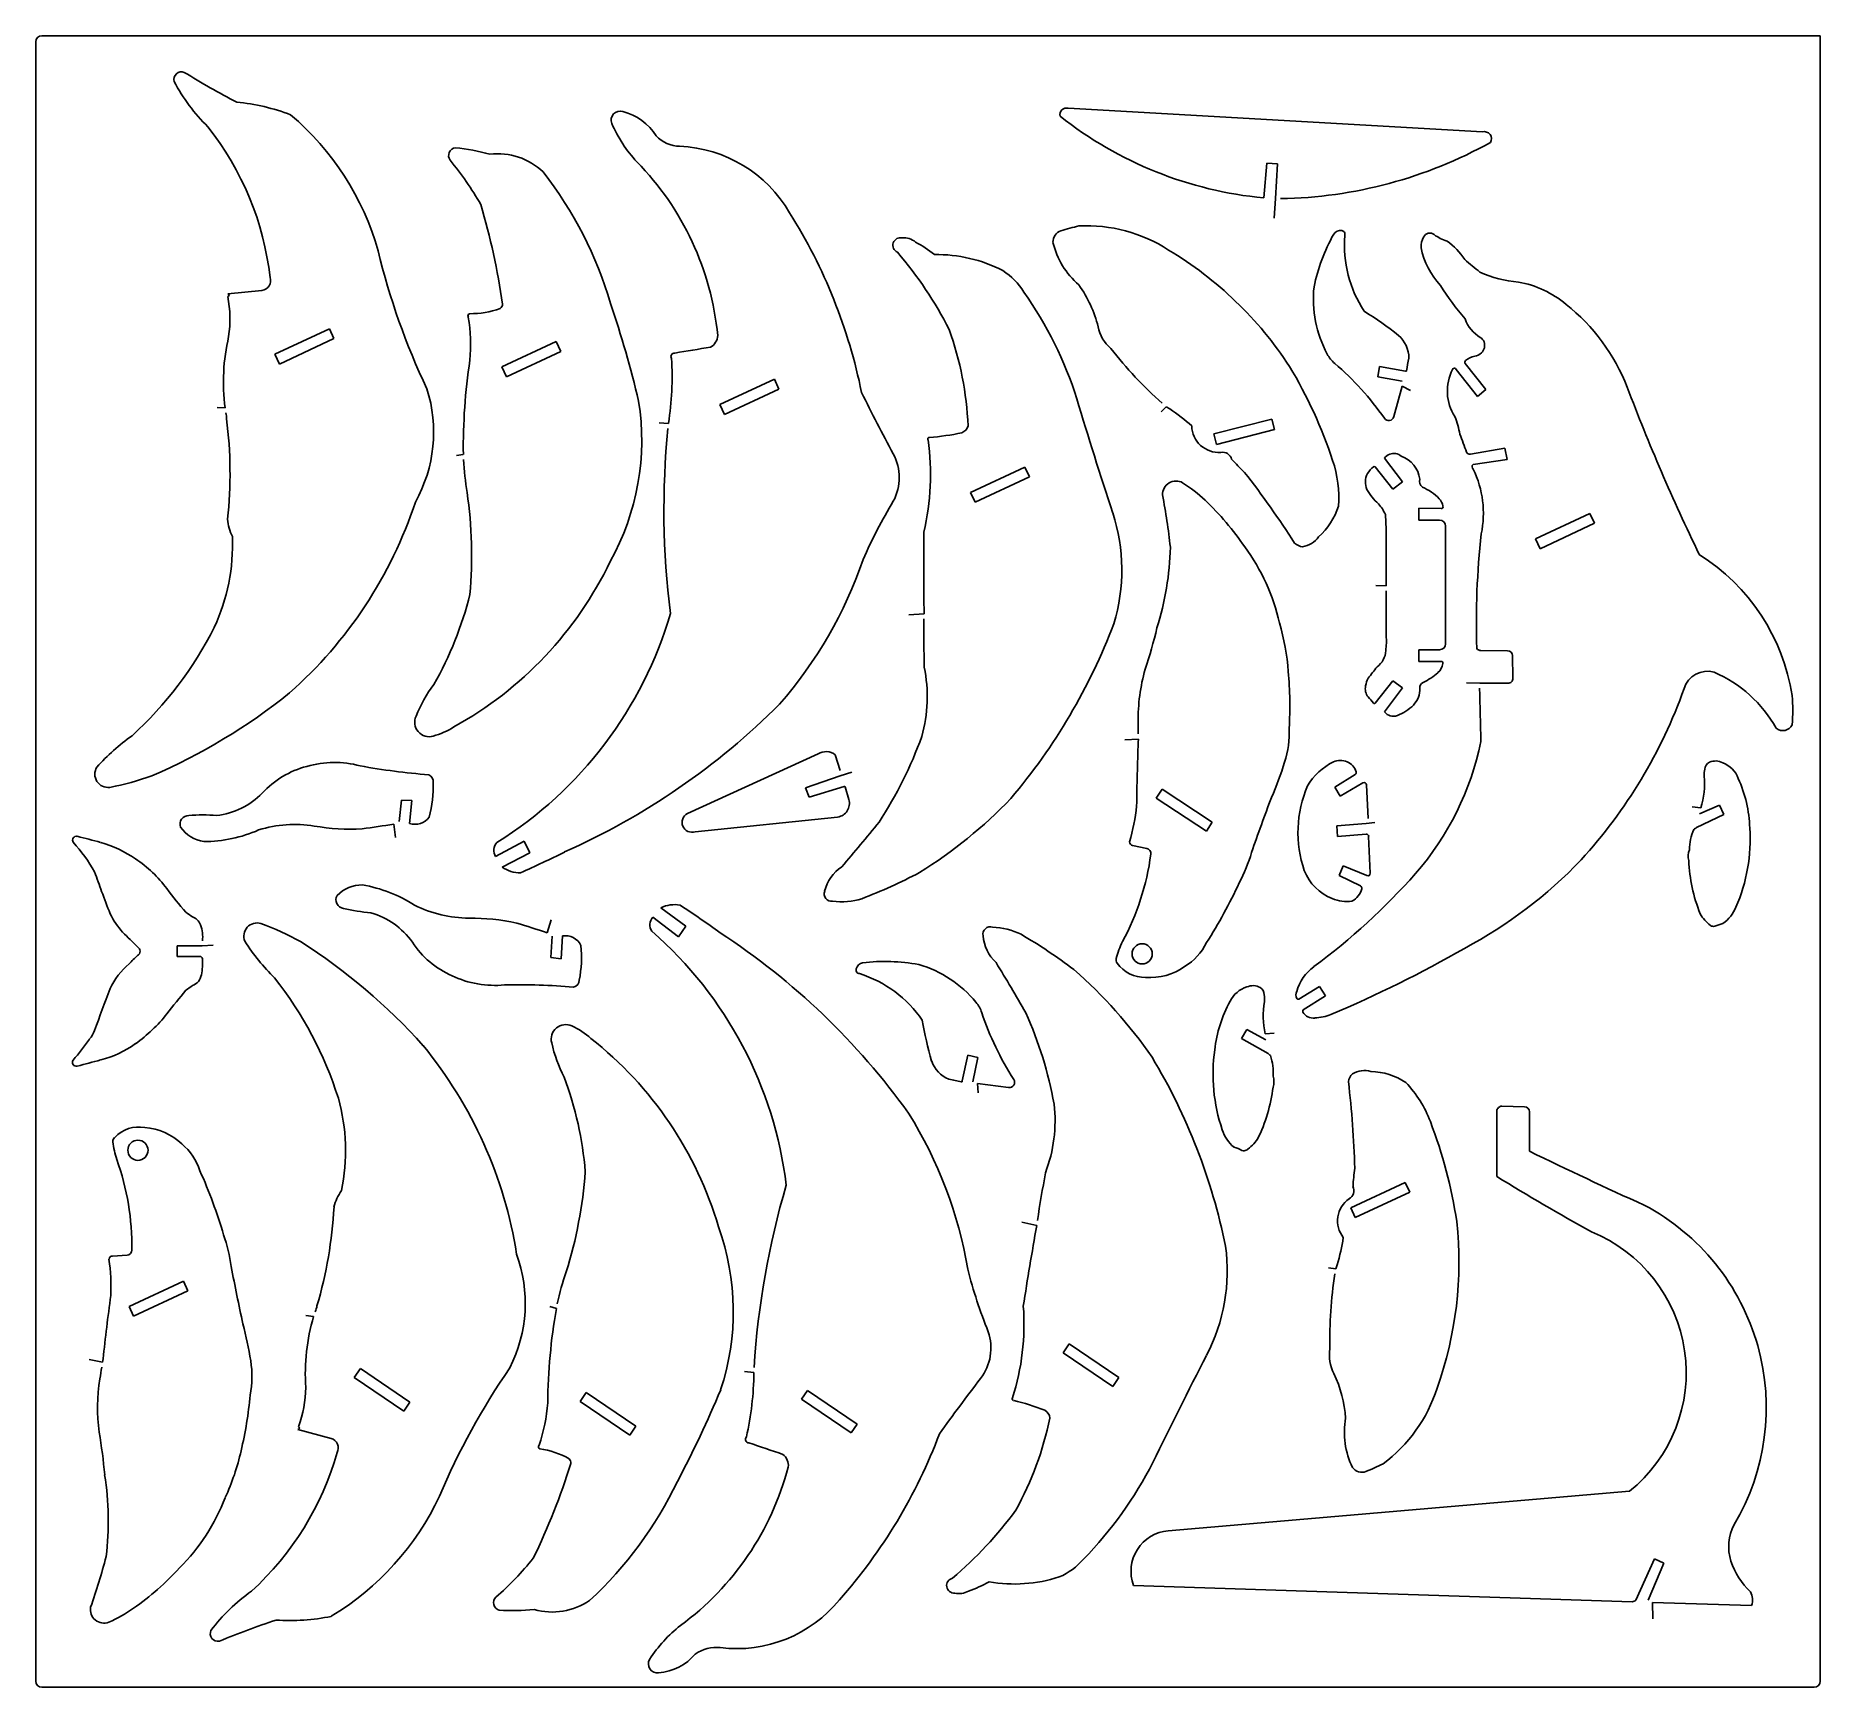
# Model space of a CAD drawing. Extents: x 8 to 543, y 8 to 503.
import ezdxf

# ---------------------------------------------------------------- set-up
doc = ezdxf.new("R2010")
doc.units = 0
doc.header["$MEASUREMENT"] = 0
doc.layers.get('0').update_dxf_attribs({"linetype": 'CONTINUOUS'})
doc.layers.add('LASER', color=2, linetype='CONTINUOUS')

msp = doc.modelspace()

# ---------------------------------------------------------------- linework, layer by layer
for p, q in [((7.5, 501.14), (7.5, 9.3)), ((9.3, 502.94), (542.63, 502.94)), ((542.63, 502.94), (542.63, 9.3)), ((9.3, 7.5), (540.83, 7.5))]:
    msp.add_line(p, q)
for centre, start, end in [((9.3, 501.14), 90, 180), ((9.3, 9.3), 180, 270), ((540.83, 9.3), 270, 0)]:
    msp.add_arc(centre, 1.8, start, end)
at = {"layer": 'LASER'}
for p, q in [((317.12, 481.19), (441.33, 474.07)), ((376.69, 464.72), (375.74, 454.29)), ((379.83, 464.49), (376.69, 464.72)), ((379.31, 454.07), (379.83, 464.49)), ((378.9, 448.2), (379.31, 454.07)), ((65.07, 425.54), (75.32, 426.55)), ((79.25, 407.38), (95.57, 414.98)), ((96.93, 412.06), (80.61, 404.45)), ((95.57, 414.98), (96.93, 412.06)), ((80.61, 404.45), (79.25, 407.38)), ((147.27, 403.57), (163.59, 411.17)), ((164.95, 408.25), (148.63, 400.64)), ((163.59, 411.17), (164.95, 408.25)), ((148.63, 400.64), (147.27, 403.57)), ((410.42, 403.73), (409.92, 400.62)), ((418.2, 402.3), (410.42, 403.73)), ((433.42, 402.83), (439.83, 394.71)), ((442.32, 396.77), (436.17, 404.56)), ((212.69, 392.27), (229, 399.88)), ((230.37, 396.95), (214.05, 389.35)), ((229, 399.88), (230.37, 396.95)), ((409.92, 400.62), (417.23, 399.32)), ((417.23, 397.8), (414.77, 388.68)), ((419.74, 396.55), (417.23, 397.8)), ((439.83, 394.71), (442.32, 396.77)), ((61.9, 391.41), (64.28, 391.31)), ((214.05, 389.35), (212.69, 392.27)), ((344.96, 390.06), (346.45, 391.65)), ((346.45, 391.65), (347.54, 390.96)), ((194.43, 386.82), (197.27, 386.65)), ((378.2, 387.95), (360.76, 383.48)), ((379, 384.83), (378.2, 387.95)), ((360.76, 383.48), (361.56, 380.35)), ((361.56, 380.35), (379, 384.83)), ((133.68, 377), (135.73, 377.27)), ((417.31, 369.07), (411.95, 376.25)), ((448.02, 379.24), (437.74, 377.39)), ((438.55, 374.27), (448.69, 375.84)), ((448.69, 375.84), (448.02, 379.24)), ((287.84, 365.9), (304.15, 373.51)), ((305.52, 370.58), (289.2, 362.98)), ((304.15, 373.51), (305.52, 370.58)), ((409.11, 373.65), (414.4, 366.94)), ((289.2, 362.98), (287.84, 365.9)), ((414.4, 366.94), (417.31, 369.07)), ((428.9, 361.1), (422.2, 361.18)), ((422.2, 361.18), (422.28, 357.63)), ((457.24, 351.99), (473.55, 359.59)), ((473.55, 359.59), (474.92, 356.67)), ((412.42, 337.9), (412.42, 353.37)), ((422.28, 357.63), (428.49, 357.63)), ((430.29, 355.83), (430.29, 320.53)), ((474.92, 356.67), (458.6, 349.06)), ((458.6, 349.06), (457.24, 351.99)), ((409.35, 337.99), (412.42, 337.9)), ((412.44, 322.94), (412.42, 336.4)), ((269.36, 329.22), (273.92, 329.51)), ((422.28, 318.73), (422.2, 315.18)), ((428.49, 318.73), (422.28, 318.73)), ((448.85, 318.46), (440.85, 318.51)), ((450.45, 310.2), (450.34, 316.98)), ((422.2, 315.18), (428.9, 315.26)), ((414.4, 309.42), (409.11, 302.71)), ((411.95, 300.11), (417.31, 307.29)), ((417.31, 307.29), (414.4, 309.42)), ((436.5, 308.85), (440.54, 308.69)), ((440.54, 308.69), (448.95, 308.68)), ((334.05, 291.73), (338.14, 291.94)), ((338.14, 291.94), (338.12, 290.97)), ((202.97, 269.6), (242.1, 287.48)), ((247.27, 287.18), (248.7, 282.52)), ((248.73, 280.94), (238.33, 277.34)), ((252.22, 282.06), (248.73, 280.94)), ((403.2, 281.29), (397.1, 277.54)), ((398.67, 274.77), (405.47, 278.78)), ((117.16, 273.61), (116.5, 267.23)), ((120.31, 273.52), (117.16, 273.61)), ((119.58, 266.64), (120.31, 273.52)), ((238.33, 277.34), (239.39, 274.53)), ((239.39, 274.53), (249.93, 277.74)), ((250.19, 277.6), (251.32, 273.81)), ((345.29, 276.94), (343.51, 274.25)), ((343.51, 274.25), (358.54, 264.33)), ((360.31, 267.02), (345.29, 276.94)), ((397.1, 277.54), (398.67, 274.77)), ((406.58, 278.18), (407.05, 268.15)), ((247.95, 268.55), (205.22, 264.12)), ((504.17, 271.63), (506.78, 271.29)), ((505.47, 265.4), (513.73, 269.29)), ((512.37, 272.13), (506.42, 269.49)), ((513.73, 269.29), (512.37, 272.13)), ((115.43, 262.37), (114.91, 266.46)), ((358.54, 264.33), (360.31, 267.02)), ((406.41, 266.59), (397.65, 265.89)), ((397.65, 265.89), (397.84, 262.75)), ((397.84, 262.75), (406.41, 263.42)), ((409.06, 266.93), (406.41, 266.59)), ((407.2, 262.72), (407.68, 251.7)), ((153.95, 261.35), (145.42, 256.71)), ((147.35, 253.55), (155.66, 257.81)), ((155.66, 257.81), (153.95, 261.35)), ((336.41, 260.02), (340.67, 259.14)), ((399.59, 253.96), (398.39, 251)), ((406.66, 250.99), (399.59, 253.96)), ((398.39, 251), (404.75, 247.9)), ((194.97, 241.34), (202.49, 235.8)), ((162.05, 237.76), (160.88, 233.81)), ((200.24, 232.58), (192.56, 238.53)), ((202.49, 235.8), (200.24, 232.58)), ((60.75, 230.12), (57.44, 229.88)), ((161.95, 226.39), (162.33, 232.79)), ((165.46, 232.88), (165.07, 225.98)), ((57.44, 229.88), (49.88, 229.88)), ((49.88, 229.88), (49.88, 226.73)), ((49.88, 226.73), (56.68, 226.73)), ((165.07, 225.98), (161.95, 226.39)), ((392.47, 217.71), (386.22, 213.96)), ((387.52, 210.74), (394.24, 214.94)), ((394.24, 214.94), (392.47, 217.71)), ((369.11, 202.13), (370.69, 204.85)), ((370.69, 204.85), (376.41, 201.75)), ((378.83, 203.7), (376.2, 203.57)), ((377.04, 197.6), (369.11, 202.13)), ((285.34, 189.39), (286.96, 197.14)), ((286.96, 197.14), (290.03, 196.42)), ((290.03, 196.42), (288.46, 189.15)), ((290.08, 185.79), (289.87, 188.58)), ((289.87, 188.58), (299.25, 187.41)), ((445.64, 180.32), (445.6, 160.75)), ((453.94, 181.66), (447.18, 181.81)), ((455.44, 168.31), (455.4, 180.16)), ((401.83, 151.37), (418.15, 158.97)), ((419.51, 156.05), (403.19, 148.45)), ((418.15, 158.97), (419.51, 156.05)), ((403.19, 148.45), (401.83, 151.37)), ((303.23, 147.05), (307.69, 146.02)), ((30.54, 136.88), (34.89, 137.11)), ((397.32, 133.05), (397.72, 134.28)), ((35.48, 121.76), (51.79, 129.36)), ((51.79, 129.36), (53.16, 126.44)), ((395.16, 133.34), (397.32, 133.05)), ((53.16, 126.44), (36.84, 118.84)), ((36.84, 118.84), (35.48, 121.76)), ((88.47, 119), (90.84, 118.72)), ((161.64, 121.69), (163.62, 121.09)), ((317.39, 110.53), (315.58, 107.87)), ((315.58, 107.87), (330.46, 97.74)), ((332.27, 100.41), (317.39, 110.53)), ((23.55, 105.86), (27.56, 105.04)), ((27.56, 105.04), (27.69, 106.01)), ((104.85, 103.12), (103.04, 100.46)), ((119.73, 93), (104.85, 103.12)), ((220.02, 102.24), (222.85, 101.95)), ((103.04, 100.46), (117.92, 90.33)), ((238.98, 96.58), (237.17, 93.92)), ((253.86, 86.46), (238.98, 96.58)), ((330.46, 97.74), (332.27, 100.41)), ((117.92, 90.33), (119.73, 93)), ((172.6, 95.95), (170.78, 93.28)), ((170.78, 93.28), (185.67, 83.16)), ((187.48, 85.82), (172.6, 95.95)), ((237.17, 93.92), (252.05, 83.79)), ((185.67, 83.16), (187.48, 85.82)), ((252.05, 83.79), (253.86, 86.46)), ((86.12, 84.81), (96.07, 82.17)), ((485.39, 66.31), (347.1, 54.48)), ((487.36, 33.67), (492.91, 46.08)), ((495.75, 44.71), (491.01, 33.68)), ((492.91, 46.08), (495.75, 44.71)), ((336.7, 38.08), (486.23, 33.18)), ((492.32, 32.93), (522.01, 32.08)), ((492.44, 28.07), (492.32, 32.93))]:
    msp.add_line(p, q, dxfattribs=at)
for centre in [(339.29, 227.51), (38.16, 168.6)]:
    msp.add_circle(centre, 3.03, dxfattribs=at)
for centre, radius, start, end in [((51.22, 489.82), 2.28, 68.548, 195.8279), ((99.37, 516.07), 57.07, 208.0934, 225.1584), ((180.38, 698.87), 243.49, 238.1941, 242.4558), ((62.14, 422.06), 61.18, 69.1125, 84.7043), ((29.99, 415.69), 83.35, 15.8294, 49.656), ((182.74, 477.61), 2.69, 72.2529, 201.5433), ((218.25, 493.21), 41.47, 203.5796, 222.6847), ((179.69, 464.46), 16.18, 31.2516, 76.1442), ((316.65, 479.23), 2.01, 76.3145, 192.6927), ((386.57, 569.59), 115.81, 231.6317, 264.6345), ((-10.38, 420.47), 88.71, 6.4584, 38.4223), ((201.06, 480.43), 10.69, 225.1318, 267.535), ((378.57, 588.22), 134.18, 270.9553, 299.0613), ((441.89, 472.01), 2.14, 329.8535, 105.1434), ((133.68, 466.98), 2.37, 97.7725, 215.3043), ((58.32, 405.04), 95.19, 29.7753, 39.5229), ((125.81, 400.66), 69.08, 75.0014, 83.7226), ((146.07, 447.94), 19.59, 46.0891, 96.9802), ((199.03, 429.94), 39.84, 29.898, 87.7462), ((66.25, 389.25), 118.43, 16.3563, 37.937), ((126.07, 404.71), 86.33, 5.5153, 44.3839), ((-59.77, 392.84), 209.34, 8.1258, 16.5044), ((97.14, 363.92), 161.21, 11.4394, 32.1894), ((316.18, 441.02), 3.65, 110.9057, 181.0641), ((373.65, 237.47), 215.14, 104.3554, 105.8529), ((322.45, 400.32), 45.62, 57.1514, 92.6926), ((398.83, 441.9), 2.59, 83.6714, 145.0136), ((398.99, 443.36), 1.12, 340.7885, 83.6714), ((266.81, 440.09), 2.26, 75.5818, 247.609), ((267.86, 437.04), 5.27, 49.3204, 95.3208), ((254, 408.52), 36.83, 51.3619, 61.9954), ((336.11, 446.54), 24.23, 193.3388, 229.3337), ((445.84, 416.03), 56.23, 150.8925, 168.1237), ((435.96, 440.1), 36.03, 175.4007, 213.3606), ((429.38, 439.57), 6.47, 152.5795, 182.1031), ((445.95, 444.03), 23.51, 191.5385, 222.8652), ((425.55, 441.56), 2.15, 52.8246, 152.5795), ((433.95, 452.63), 11.75, 232.8246, 253.9643), ((418.19, 424.09), 21.31, 33.3051, 54.0477), ((319.17, 489.02), 215.03, 193.6093, 205.3295), ((171.31, 357.99), 123.92, 27.2775, 40.2123), ((277.65, 394.08), 43.21, 62.6622, 90.8672), ((289.35, 342.24), 112.43, 33.1469, 59.0359), ((504.09, 513.56), 103.36, 228.7972, 232.0881), ((75.03, 429.45), 2.92, 275.6406, 20.0592), ((287.54, 416.36), 18.93, 30.6539, 58.2647), ((290.21, 406.74), 36.95, 13.9034, 35.435), ((454.67, 462.65), 33.73, 245.2951, 265.641), ((447.02, 399.62), 29.84, 49.5597, 80.1666), ((65.03, 425.1), 0.436, 275.9464, 84.0536), ((32.42, 417.88), 33.35, 351.0093, 11.7465), ((207.15, 358.11), 118.14, 17.7102, 35.0829), ((425.48, 423.96), 34.86, 174.0026, 208.2837), ((505.79, 476.92), 91.27, 212.3857, 220.2238), ((137.75, 418.91), 0.643, 104.2325, 216.3675), ((84.48, 410.09), 53.42, 355.1891, 9.0985), ((137.76, 445.91), 26.37, 269.6443, 289.9443), ((145.97, 422.4), 1.5, 301.5241, 1.1124), ((-129.16, 318.14), 326.23, 13.3289, 18.6753), ((342.57, 319.46), 119.05, 51.8243, 57.8812), ((446.36, 421.78), 10.94, 200.309, 238.711), ((429.77, 376.09), 58.98, 21.2644, 51.6371), ((124.28, 398.98), 60.49, 166.9212, 187.2898), ((207.96, 413.1), 4.04, 297.5629, 358.7117), ((187.05, 381.4), 100.13, 2.5599, 19.4796), ((337.42, 417.87), 11.56, 191.2114, 229.2767), ((410.01, 406.14), 9.25, 0.4512, 48.3605), ((439.29, 410.15), 2.68, 20.1345, 58.711), ((199.05, 406.7), 1.05, 83.1585, 214.6652), ((547.23, -1644.08), 2081.12, 99.33011, 99.6274), ((427.92, 485.75), 124.45, 218.0181, 228.416), ((403.44, 412.1), 9.84, 208.2837, 229.3242), ((439.8, 401.67), 5.2, 98.8629, 133.1192), ((438.4, 410.61), 3.85, 278.8629, 312.4981), ((438.94, 410.02), 3.05, 312.4981, 20.1345), ((310, 379.3), 174.28, 171.3197, 180.6668), ((105.79, 400.74), 92.55, 351.2447, 3.3216), ((264.94, 332.36), 138.36, 18.1816, 31.0471), ((339.54, 337.74), 88.21, 34.8757, 49.3242), ((418.35, 402.49), 0.236, 230.6244, 352.4879), ((458.64, 397.17), 40.4, 167.079, 172.4879), ((445, 396.32), 14.2, 152.6739, 212.6214), ((432.9, 402.71), 0.53, 13.0447, 165.6157), ((436.7, 404.98), 0.667, 133.1192, 218.2463), ((83.92, 384.03), 42.91, 330.7288, 17.6291), ((1060.23, 615.61), 615.45, 200.75786, 205.84613), ((114.88, 381.54), 74.34, 330.7901, 9.1392), ((848.92, 691.3), 663.2, 206.45134, 208.24088), ((1673.38, 799.77), 1413.18, 196.68416, 198.14139), ((321.81, 350.73), 47.75, 47.373, 57.3995), ((59.97, 388.28), 4.77, 356.1926, 18.6555), ((-62.98, 371.7), 128.75, 353.8424, 7.2575), ((284.13, 386.72), 3.08, 290.2685, 343.9725), ((362.27, 386.05), 8.12, 181.3291, 274.1132), ((413.22, 389.09), 1.6, 214.8757, 344.8681), ((407.62, 378.57), 27.36, 10.1768, 21.6605), ((444.44, 360.67), 248.56, 174.3482, 187.1681), ((201.98, 371.14), 73.85, 346.6067, 8.2308), ((275.42, 381.98), 0.445, 79.4167, 216.0477), ((269.08, 460.01), 77.87, 274.7347, 281.9456), ((166.49, 280.91), 286.98, 19.7745, 20.9255), ((230.19, 381.29), 94.58, 183.345, 189.3765), ((251.38, 370.4), 15.06, 331.9044, 28.0956), ((363.4, 375.2), 2.8, 13.6162, 101.1325), ((418.35, 423.71), 70.83, 222.4907, 226.9418), ((363.48, 364.34), 34.76, 355.8172, 18.7775), ((414.7, 374.12), 3.48, 109.1616, 142.2596), ((414.81, 374.38), 3.27, 48.7965, 112.5239), ((413.9, 368.67), 8.73, 8.1772, 69.4239), ((437.55, 378.47), 1.1, 205.5524, 280.1733), ((349.43, 365.3), 4.05, 60.5253, 181.8094), ((142.34, 195.28), 288.16, 32.636, 37.8152), ((411.77, 369.04), 5.55, 152.5968, 203.7537), ((416.32, 365.11), 11.49, 131.9811, 145.6022), ((408.88, 373.15), 0.551, 64.5577, 115.4423), ((424.86, 369.33), 2.39, 165.906, 229.4362), ((439.03, 373.59), 0.837, 125.5355, 237.3974), ((411.09, 359.65), 30.51, 348.4004, 25.7084), ((8.71, 347.22), 129.51, 354.7385, 8.287), ((143.65, 326.81), 205.35, 6.3446, 10.7691), ((330.44, 334.86), 39.92, 46.0538, 58.299), ((421.52, 375.05), 16.96, 209.0695, 227.799), ((417.51, 353.71), 14.98, 43.6943, 67.2433), ((425.41, 361.2), 4.09, 9.2041, 44.2381), ((-3.22, 404.12), 131.17, 311.4648, 341.7529), ((394.86, 284.75), 152.06, 148.8943, 156.3309), ((277.85, 342.59), 55.33, 343.1479, 18.082), ((299.38, 301.71), 85.36, 34.1369, 46.4859), ((378.41, 368.05), 20.71, 311.6727, 342.4458), ((401.71, 354.67), 11.48, 23.7564, 42.8833), ((327.06, 353.37), 85.37, 0, 3.9809), ((428.98, 361.62), 0.523, 261.6121, 26.8968), ((79.66, 359.15), 14.69, 184.9073, 206.0888), ((1116.27, 345.27), 842.5, 179.40399, 181.07175), ((428.49, 355.83), 1.8, 0, 90), ((681.06, 326.68), 241.57, 173.6226, 181.7952), ((7.46, 350.25), 59.06, 335.1841, 2.3669), ((261.56, 351.41), 86.2, 342.3627, 358.7278), ((322.11, 313.96), 59.72, 12.374, 36.6447), ((387.69, 353.63), 3.99, 227.6981, 265.774), ((386.28, 356.84), 7.27, 278.8043, 324.1415), ((78.77, 393.63), 111.99, 298.9142, 334.4108), ((132.69, 387.9), 129.92, 318.8801, 341.091), ((473.7, 295.47), 61.25, 8.9199, 57.7951), ((36.72, 360.11), 103.96, 330.1363, 346.2125), ((82.02, 363.26), 120.58, 301.9477, 343.8208), ((1125.14, 325.1), 851.3, 179.80412, 180.78312), ((161.75, 390.81), 180.85, 319.8168, 339.1855), ((313.24, 306.94), 70.07, 4.2985, 16.4365), ((-41.59, 377.71), 115.19, 312.604, 333.0238), ((199.43, 359.53), 148.29, 341.6714, 346.6519), ((391.89, 321.19), 20.62, 352.4315, 4.8669), ((405.86, 318.79), 6.48, 306.7101, 357.2332), ((428.49, 320.53), 1.8, 270, 0), ((440.86, 320.12), 1.61, 218.7063, 269.6416), ((448.84, 316.96), 1.5, 0.9418, 89.6416), ((231.66, 304.58), 43.19, 344.0974, 11.8729), ((393.64, 297.67), 55.57, 164.0917, 180.7112), ((264.31, 301.87), 119.24, 356.7961, 4.962), ((514.19, 228.3), 134.85, 140.7673, 142.5987), ((415.24, 326.3), 19.24, 295.5626, 311.377), ((424.94, 315.29), 4.56, 311.377, 351.6618), ((428.91, 314.71), 0.551, 351.6618, 90.6745), ((508.88, 304.84), 7.45, 75.1704, 162.5367), ((495.47, 276.4), 38.78, 28.9754, 66.7456), ((-27.12, 442.79), 176.13, 293.234, 308.9609), ((161.45, 282.79), 43.01, 143.5306, 158.1171), ((409.91, 307), 3.72, 166.2478, 220.0894), ((413.8, 306.69), 7.6, 152.4502, 170.9723), ((415.86, 306.83), 6.67, 315.6011, 3.3103), ((424.32, 307.31), 1.81, 115.5626, 183.3103), ((-631.12, 269.38), 1072.21, 1.16539, 2.02116), ((448.95, 310.18), 1.5, 269.8932, 0.9418), ((358.18, 358.38), 152.49, 317.6603, 340.3378), ((79.63, 452.71), 212.96, 293.9473, 315.1281), ((373.06, 274.69), 45.29, 38.229, 41.3469), ((408.88, 302.9), 0.301, 218.229, 321.771), ((414.62, 302.13), 3.35, 217.1497, 290.9405), ((411, 311.58), 13.47, 290.9405, 315.6011), ((473.12, 300.6), 61.24, 355.9158, 4.0842), ((125.5, 297.01), 4.35, 155.5161, 286.0946), ((120.11, 315.96), 24.05, 285.9172, 302.1633), ((654.58, 296.16), 316.51, 179.8519, 180.487), ((353.36, 294.05), 30.03, 342.4909, 2.2063), ((531.4, 297.59), 3.12, 230.2945, 334.426), ((72.16, 242.21), 62.06, 125.2015, 138.2635), ((160.57, 332.8), 119.53, 326.6222, 340.4237), ((990.66, 264.56), 653.07, 177.68229, 179.36033), ((354.66, 309.2), 88.07, 319.1429, 348.1923), ((95.48, 257.52), 27.06, 104.2787, 137.7381), ((97.11, 254.95), 29.97, 75.1114, 106.0973), ((141.21, 483.12), 202.51, 259.6454, 265.5057), ((244.48, 283.79), 4.39, 50.5421, 122.8107), ((274.85, 318.82), 112.36, 336.7374, 342.4909), ((405.05, 268.28), 18.83, 116.5528, 149.2408), ((398.69, 280.44), 5.11, 19.6955, 113.6742), ((510.6, 282.68), 2.61, 117.8632, 174.85), ((511.21, 280.9), 4.48, 61.3529, 114.2341), ((510.48, 277.28), 8.08, 20.7907, 69.1081), ((29.24, 281.42), 4, 148.2283, 277.1501), ((12.92, 363.05), 87.23, 281.1192, 289.7292), ((124.57, 279.25), 2.14, 350.5944, 68.8082), ((90.64, 277.71), 36.06, 345.2533, 1.8861), ((402.13, 282.16), 1.37, 320.866, 0.4084), ((405.85, 278.14), 0.735, 2.6898, 120.4812), ((485.65, 278.3), 22.27, 341.6339, 6.5315), ((518.38, 280.71), 10.61, 168.0323, 179.3095), ((482.36, 264.04), 39.14, 1.7781, 24.296), ((59.06, 291.91), 23.04, 276.7349, 315.3516), ((247.38, 272.63), 4.11, 277.9681, 16.6535), ((249.99, 277.54), 0.204, 17.1086, 106.9086), ((197.13, 372.88), 142.54, 301.9363, 316.1452), ((1000.69, 39.18), 665.59, 159.30004, 160.81094), ((421.44, 263.95), 35.44, 156.7862, 198.8838), ((53.37, 266.42), 2.61, 88.9365, 200.0839), ((57.59, 212.33), 56.85, 85.7908, 94.2092), ((121.26, 271.63), 5.26, 251.3868, 323.9171), ((204.31, 266.95), 2.97, 116.7617, 287.8485), ((276.63, 278.35), 61.35, 343.6693, 353.916), ((19.73, 261.61), 1.18, 79.2373, 211.5144), ((-23.25, 84.11), 183.82, 74.1411, 76.4061), ((59.54, 271.6), 10.55, 215.1886, 261.2019), ((57.66, 302.58), 41.41, 270.3649, 293.7756), ((85.21, 229.51), 36.81, 80.8755, 107.147), ((101.98, 329.94), 65.01, 260.3179, 273.0155), ((67.93, 545.46), 282.94, 277.6099, 279.5577), ((-191.12, 632.78), 581.06, 319.26742, 320.9914), ((406.47, 262.69), 0.735, 2.4525, 94.5316), ((519.46, 258.57), 16.06, 157.0352, 179.4259), ((513.8, 252.72), 15.17, 123.3077, 126.9848), ((470.57, 261.92), 51.02, 336.4593, 3.7495), ((-13.78, 230.84), 44.33, 28.6244, 42.8494), ((16.36, 224.59), 37.86, 56.1579, 73.7031), ((148.27, 258.57), 3.41, 135.939, 213.1775), ((15.94, 558.54), 335.89, 294.0645, 296.5491), ((265.49, 267.62), 77.07, 331.7828, 352.3704), ((336.67, 261.16), 1.17, 182.7786, 256.9698), ((340.37, 257.65), 1.53, 350.2388, 78.4584), ((321.37, 273.09), 52.93, 332.7183, 343.3736), ((508.47, 256.75), 5.45, 158.6656, 193.1775), ((-202.22, 165.91), 243.14, 19.2868, 20.7579), ((14.81, 222.86), 40.16, 37.1067, 55.6913), ((152.68, 261.06), 9.21, 234.6624, 271.4253), ((255.7, 243.63), 11.93, 123.1281, 166.983), ((192.45, 405.2), 172.96, 291.2902, 297.5848), ((401.65, 257.86), 14.76, 201.3931, 248.7326), ((271.95, 384.04), 199.59, 306.5379, 318.4263), ((406.94, 251.66), 0.735, 247.1826, 2.4525), ((370.04, 352.32), 139.69, 298.1555, 316.2206), ((551.55, 257.61), 48.43, 182.4788, 201.8945), ((-503.06, 41.72), 568.39, 20.3671, 21.0866), ((113.91, 295.4), 82.66, 215.7648, 222.0917), ((105.4, 237.64), 10.55, 89.5496, 135.5629), ((98.57, 207.36), 41.41, 56.9759, 80.3866), ((246.13, 245.49), 2.21, 157.9863, 278.383), ((233.52, 311.11), 148.57, 327.3199, 335.2156), ((399.45, 248.54), 5.88, 297.8296, 345.3966), ((404.43, 247.24), 0.735, 345.3966, 64.0436), ((100.15, 243.74), 2.61, 150.6676, 261.815), ((113.01, 296.45), 56.85, 256.5423, 264.9607), ((137.5, 275.06), 36.81, 243.6045, 269.876), ((199.02, 233.07), 9.21, 79.3262, 116.0891), ((16.26, -38.57), 335.89, 54.2024, 56.687), ((249.13, 263.89), 20.76, 262.5838, 287.1359), ((400.54, 253.6), 10.39, 245.9325, 279.1851), ((507.43, 245.42), 10.64, 304.3469, 338.6508), ((52.98, 251.21), 25.95, 206.7225, 221.5471), ((72.35, 265.74), 32.47, 232.4671, 236.6076), ((53.06, 234.72), 4.16, 21.3623, 70.1296), ((46.36, 232.52), 11.21, 354.1807, 19.3452), ((73.92, 232.81), 4, 73.6014, 202.5232), ((44.69, 154.87), 87.23, 61.0223, 69.6323), ((101.67, 217.67), 23.04, 35.3999, 74.0166), ((137.92, 173.23), 65.01, 77.736, 90.4335), ((69.67, -34.02), 282.94, 71.1938, 73.1416), ((195.08, 236.24), 3.41, 137.574, 214.8125), ((293.76, 233.42), 2.21, 72.3685, 192.7652), ((293.77, 214.78), 20.76, 63.6156, 88.1677), ((517.18, 245.62), 12.19, 209.9025, 232.0155), ((510.62, 237.5), 1.75, 237.7644, 282.185), ((517.31, 221.41), 15.71, 104.2668, 113.7364), ((-149.67, 42.34), 265.16, 44.9264, 46.2877), ((122.58, 264.61), 62.06, 212.488, 225.55), ((-7.64, 82.6), 176.13, 41.7906, 57.5175), ((143.14, 245.76), 27.06, 213.0134, 246.4728), ((166.32, 227.69), 5.26, 26.8344, 99.3647), ((112.86, 143.56), 120.58, 6.9307, 48.8038), ((96.13, 55.65), 212.96, 35.6233, 56.8042), ((303.51, 233.72), 11.93, 183.7685, 227.6234), ((215.11, 84.41), 172.96, 53.1667, 59.4613), ((358.43, 218.93), 27.88, 153.9144, 165.0363), ((342.83, 238.68), 17.57, 301.5476, 333.6875), ((64.74, 197.48), 39.81, 132.0922, 137.2043), ((37.32, 228.31), 1.48, 299.8708, 60.1292), ((56.68, 225.94), 0.796, 3.8462, 90), ((38.51, 224.72), 19.01, 349.4176, 3.8462), ((135.11, 226.61), 36.06, 348.8654, 5.4982), ((256.02, 222.31), 2.59, 102.7447, 164.0869), ((262.17, 169), 56.23, 79.6346, 96.8659), ((-200.05, -78.56), 581.06, 29.7601, 31.48408), ((332.97, 225.73), 1.52, 165.0363, 220.9063), ((250.48, 552.65), 372.88, 292.9537, 299.8281), ((50.15, 207.36), 22.55, 130.4023, 154.4712), ((52.97, 222.02), 4.31, 290.5572, 349.4176), ((-11.47, 149.16), 115.19, 17.7277, 38.1475), ((145.17, 248.03), 29.97, 244.6542, 275.6401), ((168.36, 219.64), 2.14, 281.9433, 0.1571), ((254.6, 222.71), 1.12, 164.0869, 266.9698), ((243.63, 187.26), 36.03, 34.3978, 72.3576), ((262.54, 190.85), 34.86, 39.4747, 73.7558), ((224.93, 115.56), 142.54, 34.6063, 48.8152), ((340.04, 230.47), 10.02, 214.9262, 271.6199), ((341.68, 238.26), 17.85, 265.6399, 305.4179), ((398.92, 212.53), 13.79, 126.1449, 164.2513), ((5340.83, -1765.02), 5668.84, 159.53423, 159.66946), ((338.61, -20.28), 371.41, 140.368, 141.7754), ((13.76, 273.12), 68.54, 304.4821, 306.4432), ((152.02, 15.74), 202.51, 85.2458, 91.1061), ((372.98, 209.83), 8.08, 106.364, 154.6814), ((372.53, 213.5), 4.48, 61.238, 114.1192), ((373.29, 215.22), 2.61, 0.6221, 57.6089), ((365.38, 213.88), 10.61, 356.1626, 7.4397), ((387.62, 215.21), 2.25, 151.6018, 209.2193), ((386.01, 214.31), 0.407, 209.2193, 300.9522), ((11.01, 237.74), 45.61, 305.4266, 321.7754), ((281.85, 206.76), 9.84, 18.4342, 39.4747), ((374.87, 237.76), 88.21, 198.4342, 212.8827), ((195.29, 161), 119.53, 10.3278, 24.1293), ((399.96, 194.42), 39.14, 151.176, 173.694), ((397.82, 208.9), 22.27, 168.9405, 193.8381), ((389.01, 210.27), 1.56, 162.4464, 188.1116), ((390.57, 211.82), 3.58, 209.7922, 277.7353), ((389.55, 227.65), 19.43, 274.4472, 289.0918), ((17.03, 207.54), 8.64, 319.939, 339.6695), ((166.42, 201.95), 4.35, 64.6569, 195.2354), ((158.06, 184.12), 24.05, 48.5882, 64.8343), ((390.64, 228.04), 119.05, 189.8771, 195.9341), ((-36.24, 243.3), 72.76, 319.0578, 325.389), ((18.83, 226.75), 32.12, 284.7124, 305.4266), ((22.16, 116.92), 131.17, 8.9986, 39.2867), ((204.2, 210.22), 43.01, 192.6344, 207.2209), ((104.77, 114.1), 111.99, 16.3407, 51.8373), ((411.55, 191.37), 51.02, 171.7226, 199.0128), ((19.66, 194.96), 1.15, 144.5078, 284.7405), ((3791.91, -14142.76), 14824.5, 104.712369, 104.740453), ((284.89, 198.42), 9.25, 199.3978, 247.3072), ((187.13, 103.55), 180.85, 11.5659, 30.9347), ((367.73, 185.62), 15.17, 48.4873, 52.1644), ((362.55, 191.9), 16.06, 356.0462, 18.4369), ((68.65, 153.94), 103.96, 4.539, 20.6152), ((274.78, 150.02), 40.4, 75.2704, 80.6793), ((285.11, 189.32), 0.236, 255.2704, 17.1339), ((299.45, 189), 1.6, 262.8903, 32.8827), ((330.48, 193.47), 48.43, 333.5776, 352.9933), ((373.36, 189.21), 5.45, 342.2946, 16.8064), ((405.08, 188.6), 3.99, 133.5958, 171.6717), ((114.96, 155.39), 288.16, 1.5546, 6.7338), ((406.03, 185.23), 7.27, 75.2283, 120.5655), ((407.05, 171.57), 20.71, 56.9241, 87.6971), ((393.16, 164.97), 34.76, 20.5923, 43.5526), ((41.36, 168.38), 59.06, 348.3846, 15.5674), ((269.98, 177.42), 43.19, 338.8786, 6.6541), ((158.91, 111.1), 129.92, 9.6605, 31.8714), ((296.69, 127.18), 138.36, 8.3228, 21.1882), ((447.14, 180.31), 1.5, 88.6654, 179.8665), ((453.9, 180.16), 1.5, 0.1738, 88.6654), ((32.17, 171.3), 1.52, 130.6517, 186.5217), ((38.47, 165.57), 10.02, 79.938, 136.6318), ((38.94, 157.63), 17.85, 46.1401, 85.9181), ((373.5, 177.83), 10.64, 196.8213, 231.1252), ((363.8, 178.81), 12.19, 303.4566, 325.5696), ((58.36, 174.29), 27.88, 186.5217, 197.6436), ((40.02, 157.04), 17.57, 17.8705, 50.0103), ((361.76, 154.68), 15.71, 61.7357, 71.2053), ((369.7, 170.19), 1.75, 253.2871, 297.7077), ((1008.99, 1299.55), 1259.41, 243.92592, 245.65541), ((-40.73, 139.77), 77.07, 359.1875, 19.7752), ((-78.73, 101.44), 148.57, 16.3423, 24.2381), ((43.08, 171.17), 129.51, 342.4645, 356.013), ((1148.56, 13.57), 851.3, 169.96837, 170.94738), ((473.23, 153.87), 70.83, 172.428, 176.8792), ((805.92, 744.73), 686.2, 238.32519, 241.07283), ((111.19, 147.99), 14.69, 144.6627, 165.8442), ((470.98, 87.86), 248.56, 163.5834, 176.4033), ((399.98, 156.51), 2.8, 298.2374, 25.7536), ((-31.61, 158.53), 128.75, 343.494, 356.9091), ((406, 147.42), 8.12, 125.2566, 218.0407), ((457.68, 91.37), 68.74, 329.332, 62.11), ((142.35, 120.23), 74.34, 341.6123, 19.9614), ((1136.56, -4.91), 842.5, 169.67974, 171.34751), ((321.84, 135.03), 112.43, 340.3339, 6.2229), ((13.74, 126.15), 52.93, 8.1844, 18.8396), ((309.46, 132.49), 55.33, 332.6695, 7.6036), ((352.32, 149.06), 47.75, 341.9703, 351.9968), ((456.77, 101.87), 45.65, 308.8275, 67.8111), ((30.63, 135.71), 1.17, 94.5881, 168.7793), ((-31.29, 127.52), 61.35, 357.642, 7.8887), ((34.8, 138.64), 1.53, 273.0995, 1.3191), ((111.39, 122.75), 42.91, 333.1224, 20.0227), ((720.05, 257.8), 665.59, 190.74701, 192.25791), ((256.2, 101.94), 94.58, 161.375, 167.4065), ((434.25, 170.77), 152.06, 194.4206, 201.8572), ((519.99, 111.98), 124.45, 170.9538, 181.3517), ((677.04, 36.33), 653.07, 172.19763, 173.87567), ((148.83, 101.51), 60.49, 163.4617, 183.8303), ((87.08, 122.4), 4.77, 332.096, 354.5589), ((335.3, 91.08), 174.28, 170.0847, 179.4318), ((229.99, 116.5), 73.85, 342.5207, 4.1448), ((-38.98, 87.75), 112.36, 9.067, 14.8206), ((278.87, 109.29), 15.06, 322.6559, 18.8471), ((1613.38, -543.04), 1413.18, 152.61011, 154.06734), ((406.97, 107.06), 11.56, 170.0932, 208.1584), ((339.96, 54.42), 316.51, 171.0709, 171.7061), ((42.31, 100.72), 30.03, 349.3517, 9.067), ((326.72, -18.69), 215.03, 145.422, 157.1422), ((130.3, 102.74), 92.55, 347.4299, 359.5068), ((81.62, 91.24), 55.57, 170.8467, 187.4663), ((55.13, 97.62), 33.35, 339.005, 359.7422), ((-88.33, 222.03), 326.23, 332.0761, 337.4226), ((817.06, -303.48), 663.2, 142.51061, 144.30016), ((363.42, 85.71), 36.95, 3.9348, 25.4665), ((384.26, 111.12), 45.62, 306.6772, 342.2184), ((-46.92, 106.06), 119.24, 346.596, 354.7619), ((107.76, 96.94), 53.42, 341.653, 355.5624), ((300.74, 94), 0.445, 134.7038, 271.3348), ((281.94, 18), 77.87, 68.8059, 76.0168), ((86.15, 85.25), 0.436, 266.6979, 74.8051), ((213.61, 108.77), 100.13, 331.2719, 348.1916), ((308.57, 87.92), 3.08, 6.779, 60.483), ((424.14, 84.06), 24.23, 170.0362, 206.031), ((-119.56, 58.55), 148.29, 4.906, 9.8865), ((95.32, 79.35), 2.92, 330.6923, 75.1109), ((221.39, 81.87), 1.05, 136.0863, 267.593), ((894.63, 2050.03), 2081.12, 251.1241, 251.42139), ((127.68, 140.47), 161.21, 318.5621, 339.3121), ((0.74, 93.87), 70.07, 335.1214, 347.2595), ((12.47, 101.94), 88.71, 312.3292, 344.2931), ((158.92, 79.67), 0.643, 134.384, 246.519), ((154.59, 53.03), 26.37, 60.8072, 81.1072), ((166.47, 74.91), 1.5, 349.6391, 49.2274), ((229.15, 74.12), 4.04, 352.0398, 53.1886), ((237.19, 128.52), 118.14, 315.6686, 333.0413), ((-56.92, 57.46), 86.2, 352.8302, 9.1952), ((-31.84, 137.15), 209.34, 334.2471, 342.6257), ((149.68, 95.56), 86.33, 306.3676, 345.2362), ((405.23, 75.68), 3.65, 218.3057, 288.4641), ((320.54, 269.49), 215.14, 293.5169, 295.0144), ((8.48, 85.61), 59.72, 314.9133, 339.1839), ((53.08, 100.17), 83.35, 301.0955, 334.9221), ((93.12, 120.44), 118.43, 312.8145, 334.3952), ((201.84, 134.4), 123.92, 310.5392, 323.474), ((348.14, 42.33), 12.2, 94.8883, 200.3659), ((529.56, 49.63), 14.39, 152.366, 197.394), ((-169.94, 99.11), 205.35, 340.7888, 345.2134), ((-12.21, 101.07), 85.36, 305.0721, 317.4211), ((82.75, 106.13), 95.19, 311.2286, 320.9762), ((307.17, 58.11), 18.93, 292.4868, 320.0976), ((538.76, 53.41), 24.32, 199.4069, 225.3237), ((282.9, 38.02), 2.26, 103.1425, 275.1697), ((275.33, 71.25), 36.83, 288.7561, 299.3896), ((300.99, 81.7), 43.21, 259.8843, 288.0893), ((105.42, -10.06), 57.07, 125.5931, 142.6581), ((147.18, 32.88), 2.37, 135.4472, 252.979), ((162.46, 49.68), 19.59, 253.7713, 304.6624), ((217.64, 58.94), 39.84, 263.0053, 320.8535), ((284.43, 40.86), 5.27, 255.4307, 301.4311), ((486.28, 34.63), 1.44, 268.124, 318.6467), ((517.35, 33.7), 4.94, 340.8016, 29.2306), ((27.96, 30.82), 4.05, 169.7486, 291.0327), ((13.65, 63.72), 39.92, 293.259, 305.5042), ((156.01, -203.5), 243.49, 108.2957, 112.5574), ((83.79, 88.71), 61.18, 266.0472, 281.639), ((150.07, 99.6), 69.08, 267.0289, 275.7501), ((62.12, 23.59), 2.28, 154.9236, 282.2035), ((226.44, -6.6), 41.47, 128.0668, 147.1718), ((192.99, 27.98), 16.18, 274.6073, 319.4999), ((211.52, 8.78), 10.69, 83.2165, 125.6197), ((193.9, 14.51), 2.69, 149.2082, 278.4986)]:
    msp.add_arc(centre, radius, start, end, dxfattribs=at)

doc.saveas('drawing.dxf')
